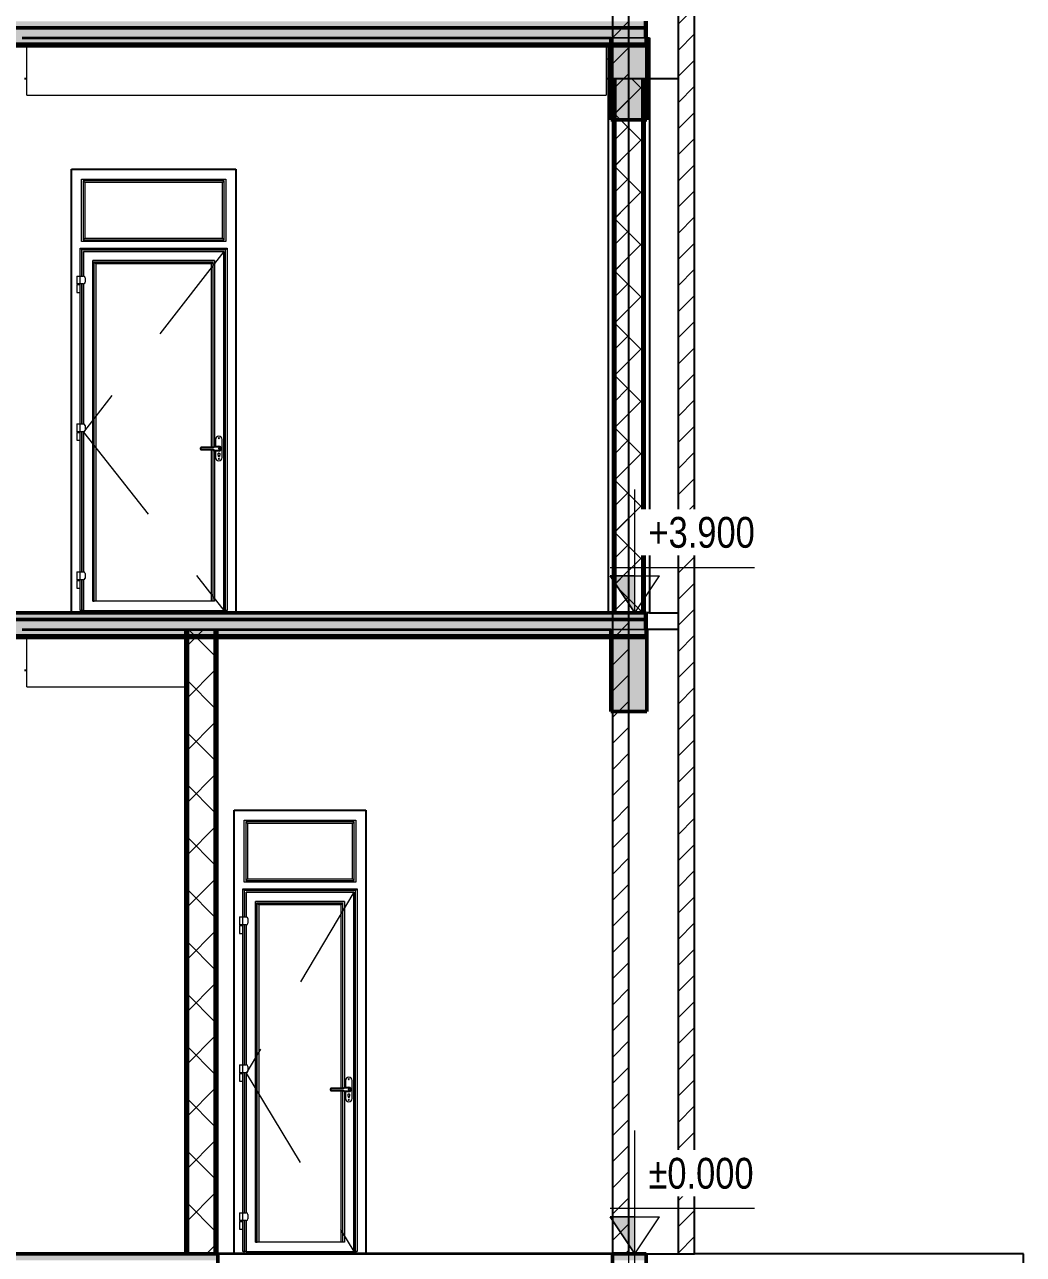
# Model space of a CAD drawing. Header units: millimetres. Extents: x -20510 to 108935, y -243239 to 20306.
# Drawn here: x 98475 to 104550, y -4 to 7480 of the extents above; entities that cross this region are included whole.
import ezdxf

# ---------------------------------------------------------------- set-up
doc = ezdxf.new("R2010")
doc.units = ezdxf.units.MM
doc.linetypes.add('Centre', pattern=[3175, 635, -476.25, 1587.5, -476.25])
doc.linetypes.add('Hidden', pattern=[714.375, 476.25, -238.125])
for name, color, linetype, lineweight in [('A-DOOR', 2, 'Continuous', 18), ('A-FLOR', 7, 'Continuous', 9), ('A-FLOR-LEVL', 8, 'Continuous', 9), ('A-FLOR-MCUT', 7, 'Continuous', 50), ('A-FLOR-PATT', 8, 'Continuous', 9), ('A-WALL', 7, 'Continuous', 25), ('A-WALL-PATT', 8, 'Continuous', 18), ('S-BEAM', 7, 'Continuous', 9), ('S-COLS', 7, 'Continuous', 25), ('S-FNDN', 7, 'Continuous', 9), ('S-GRID', 1, 'Continuous', 9)]:
    doc.layers.add(name, color=color, linetype=linetype, lineweight=lineweight)
doc.styles.add('Arial', font='arial.ttf', dxfattribs={"width": 0.8, "height": 250})
pattern_1 = [(45, (68970.77, 5345.39), (-79.5495, 79.5495), [])]
pattern_2 = [(0, (68970.77, 5345.385), (304.8, 76.2), [25.146, -203.454, 25.146, -203.454, -1219.2]), (0, (68970.77, 5345.385), (304.8, 76.2), [-457.2, 25.146, -432.054, 25.146, -203.454, -533.4]), (0, (68970.77, 5345.385), (304.8, 76.2), [-1143, 25.146, -127.254, 25.146, -355.854]), (120, (69085.07, 5383.485), (-218.39114, 225.86454), [25.146, -203.454, 25.146, -203.454, -1219.2]), (120, (69085.07, 5383.485), (-218.39114, 225.86454), [-457.2, 25.146, -432.054, 25.146, -203.454, -533.4]), (120, (69085.07, 5383.485), (-218.39114, 225.86454), [-1143, 25.146, -127.254, 25.146, -355.854]), (240, (69123.17, 5535.885), (-86.40886, -302.06454), [25.146, -203.454, 25.146, -203.454, -1219.2]), (240, (69123.17, 5535.885), (-86.40886, -302.06454), [-457.2, 25.146, -432.054, 25.146, -203.454, -533.4]), (240, (69123.17, 5535.885), (-86.40886, -302.06454), [-1143, 25.146, -127.254, 25.146, -355.854])]
pattern_3 = [(45, (68970.77, 5345.39), (-159.099, 159.099), []), (135, (68970.77, 5345.39), (-159.099, -159.099), [])]

# ---------------------------------------------------------------- blocks, each defined once
blk = doc.blocks.new('CỬA 1 CÁNH EROWINDOW_có ô chết_ - D5_800x2200-2361511-MẶT CẮT 1-1')
at = {"layer": 'A-DOOR'}
for p, q in [((34811, 2639), (35489, 2639)), ((34811, 2261), (34811, 2639)), ((34811, 2261), (34811, 2639)), ((34811, 2639), (35489, 2639)), ((34821, 2629), (34831, 2619)), ((35479, 2629), (34821, 2629)), ((34821, 2629), (34821, 2271)), ((35469, 2619), (35479, 2629)), ((35479, 2271), (35479, 2629)), ((35489, 2639), (35489, 2261)), ((35489, 2639), (35489, 2261)), ((35469, 2619), (34831, 2619)), ((34831, 2619), (34831, 2281)), ((35469, 2281), (35469, 2619)), ((35489, 2261), (34811, 2261)), ((35489, 2261), (34811, 2261)), ((34821, 2271), (34831, 2281)), ((34821, 2271), (35479, 2271)), ((34831, 2281), (35469, 2281)), ((35479, 2271), (35469, 2281)), ((34813, 2210), (34803, 2220)), ((34803, 2050), (34803, 2220)), ((34803, 2220), (35497, 2220)), ((35487, 2210), (34813, 2210)), ((34813, 2050), (34813, 2210)), ((34823, 2050), (34823, 2200)), ((34823, 2200), (35477, 2200)), ((34823, 2200), (34823, 2050)), ((35477, 2200), (34823, 2200)), ((35477, 2200), (35477, 15)), ((35477, 15), (35477, 2200)), ((35487, 2210), (35497, 2220)), ((35487, 15), (35487, 2210)), ((35497, 2220), (35497, 15)), ((35421, 2144), (34879, 2144)), ((34879, 2144), (34879, 71)), ((34879, 2144), (35421, 2144)), ((34879, 71), (34879, 2144)), ((34889, 71), (34889, 2134)), ((34889, 2134), (35411, 2134)), ((34889, 2134), (34899, 2124)), ((35401, 2124), (34899, 2124)), ((34899, 2124), (34899, 71)), ((35411, 2134), (35401, 2124)), ((35401, 1007.8), (35401, 2124)), ((35411, 1007.9), (35411, 2134)), ((35421, 2144), (35421, 1012.7)), ((35421, 2144), (35421, 1012.7)), ((34783, 2050), (34823, 2050)), ((34783, 2050), (34783, 2001.9)), ((34803, 2001.9), (34803, 2050)), ((34833, 2040), (34833, 2011.9)), ((34823, 2001.9), (34783, 2001.9)), ((34783, 1997.6), (34783, 1950.2)), ((34783, 1997.6), (34803, 1997.6)), ((34783, 1950.2), (34803, 1950.2)), ((34785.5, 2001.9), (34785.5, 1997.6)), ((34800.5, 1997.6), (34800.5, 2001.9)), ((34803, 1150), (34803, 2001.9)), ((34803, 1950.2), (34803, 1997.6)), ((34813, 1150), (34813, 2001.9)), ((34823, 1150), (34823, 2001.9)), ((34823, 2001.9), (34823, 1150)), ((34783, 1150), (34823, 1150)), ((34783, 1150), (34783, 1101.9)), ((34803, 1101.9), (34803, 1150)), ((34833, 1140), (34833, 1111.9)), ((34823, 1101.9), (34783, 1101.9)), ((34783, 1097.6), (34783, 1050.2)), ((34783, 1097.6), (34803, 1097.6)), ((34783, 1050.2), (34803, 1050.2)), ((34785.5, 1101.9), (34785.5, 1097.6)), ((34800.5, 1097.6), (34800.5, 1101.9)), ((34803, 250), (34803, 1101.9)), ((34803, 1050.2), (34803, 1097.6)), ((34813, 250), (34813, 1101.9)), ((34823, 250), (34823, 1101.9)), ((34823, 1101.9), (34823, 250)), ((35427, 1055), (35427, 1012.9)), ((35467, 945), (35467, 1055)), ((35411.3, 1008), (35341, 1008)), ((35412.3, 1003.7), (35341, 1003.7)), ((35341, 996.3), (35412.3, 996.3)), ((35341, 992), (35411.3, 992)), ((35401, 71), (35401, 992.2)), ((35411, 71), (35411, 992.1)), ((35421.3, 1013), (35411.3, 1008)), ((35411.3, 992), (35421.3, 987)), ((35422.3, 1008.7), (35412.3, 1003.7)), ((35412.3, 996.3), (35422.3, 991.3)), ((35421, 987.3), (35421, 71)), ((35421, 987.3), (35421, 71)), ((35447, 1013), (35421.3, 1013)), ((35421.3, 987), (35447, 987)), ((35447, 1008.7), (35422.3, 1008.7)), ((35422.3, 991.3), (35447, 991.3)), ((35427, 987.1), (35427, 945)), ((35442.5, 959.7), (35442.5, 970.7)), ((35444.5, 972.7), (35449.5, 972.7)), ((35444.5, 952.7), (35444.5, 957.7)), ((35444.5, 957.7), (35444.5, 952.7)), ((35449.5, 957.7), (35449.5, 952.7)), ((35449.5, 953), (35449.5, 957.7)), ((35451.5, 970.7), (35451.5, 959.7)), ((34783, 250), (34823, 250)), ((34783, 250), (34783, 201.9)), ((34803, 201.9), (34803, 250)), ((34833, 240), (34833, 211.9)), ((34823, 201.9), (34783, 201.9)), ((34783, 197.6), (34783, 150.2)), ((34783, 197.6), (34803, 197.6)), ((34783, 150.2), (34803, 150.2)), ((34785.5, 201.9), (34785.5, 197.6)), ((34800.5, 197.6), (34800.5, 201.9)), ((34803, 15), (34803, 201.9)), ((34803, 150.2), (34803, 197.6)), ((34813, 15), (34813, 201.9)), ((34823, 15), (34823, 201.9)), ((34823, 201.9), (34823, 15)), ((34813, 15), (34803, 15)), ((34811, 0), (34811, 15)), ((34823, 15), (34813, 15)), ((34823, 15), (35477, 15)), ((34831, 0), (34831, 15)), ((34879, 71), (34889, 71)), ((35421, 71), (34879, 71)), ((35421, 71), (35411, 71)), ((35469, 0), (35469, 15)), ((35477, 15), (35487, 15)), ((35497, 15), (35487, 15)), ((35489, 15), (35489, 0))]:
    blk.add_line(p, q, dxfattribs=at)
at = {"layer": 'A-DOOR', "linetype": 'Centre', "lineweight": 18}
for p, q in [((35477, 2200), (34823, 1100)), ((34823, 1100), (35477, 15))]:
    blk.add_line(p, q, dxfattribs=at)
at = {"layer": 'A-DOOR', "flags": 128}
for points in [[(35341, 1008), (35340.7, 1008), (35340.4, 1008), (35340, 1007.9), (35339.7, 1007.9), (35339.4, 1007.8), (35339.1, 1007.8), (35338.8, 1007.7), (35338.5, 1007.6), (35338.2, 1007.5), (35337.9, 1007.4), (35337.6, 1007.2), (35337.3, 1007.1), (35337, 1006.9), (35336.8, 1006.8), (35336.5, 1006.6), (35336.2, 1006.4), (35336, 1006.2), (35335.7, 1006), (35335.5, 1005.8), (35335.3, 1005.6), (35335, 1005.3), (35334.8, 1005.1), (35334.6, 1004.8), (35334.4, 1004.6), (35334.3, 1004.3), (35334.1, 1004), (35333.9, 1003.8), (35333.8, 1003.5), (35333.7, 1003.2), (35333.5, 1002.9), (35333.4, 1002.6), (35333.3, 1002.3), (35333.3, 1002), (35333.2, 1001.7), (35333.1, 1001.4), (35333.1, 1001), (35333, 1000.7), (35333, 1000.4), (35333, 1000.1), (35333, 999.8), (35333, 999.4), (35333, 999.1), (35333.1, 998.8), (35333.1, 998.5), (35333.2, 998.2), (35333.3, 997.9), (35333.4, 997.6), (35333.5, 997.3), (35333.6, 997), (35333.7, 996.7), (35333.9, 996.4), (35334, 996.1), (35334.2, 995.8), (35334.3, 995.6), (35334.5, 995.3), (35334.7, 995), (35334.9, 994.8), (35335.1, 994.6), (35335.4, 994.3), (35335.6, 994.1), (35335.8, 993.9), (35336.1, 993.7), (35336.3, 993.5), (35336.6, 993.3), (35336.9, 993.1), (35337.2, 993), (35337.4, 992.8), (35337.7, 992.7), (35338, 992.6), (35338.3, 992.5), (35338.6, 992.4), (35338.9, 992.3), (35339.2, 992.2), (35339.6, 992.1), (35339.9, 992.1), (35340.2, 992), (35340.5, 992), (35340.8, 992), (35341, 992)], [(35447, 987), (35447.5, 987), (35448, 987), (35448.6, 987.1), (35449.1, 987.2), (35449.6, 987.3), (35450.1, 987.4), (35450.6, 987.5), (35451.1, 987.7), (35451.6, 987.8), (35452.1, 988), (35452.5, 988.2), (35453, 988.5), (35453.5, 988.7), (35453.9, 989), (35454.3, 989.3), (35454.8, 989.6), (35455.2, 989.9), (35455.6, 990.2), (35456, 990.6), (35456.3, 990.9), (35456.7, 991.3), (35457, 991.7), (35457.3, 992.1), (35457.6, 992.5), (35457.9, 993), (35458.2, 993.4), (35458.5, 993.9), (35458.7, 994.3), (35458.9, 994.8), (35459.1, 995.3), (35459.3, 995.8), (35459.5, 996.3), (35459.6, 996.8), (35459.7, 997.3), (35459.8, 997.8), (35459.9, 998.3), (35459.9, 998.8), (35460, 999.3), (35460, 999.9), (35460, 1000.4), (35460, 1000.9), (35459.9, 1001.4), (35459.9, 1001.9), (35459.8, 1002.4), (35459.7, 1003), (35459.5, 1003.5), (35459.4, 1004), (35459.2, 1004.4), (35459, 1004.9), (35458.8, 1005.4), (35458.6, 1005.9), (35458.4, 1006.3), (35458.1, 1006.8), (35457.8, 1007.2), (35457.5, 1007.7), (35457.2, 1008.1), (35456.9, 1008.5), (35456.5, 1008.9), (35456.2, 1009.2), (35455.8, 1009.6), (35455.4, 1009.9), (35455, 1010.3), (35454.6, 1010.6), (35454.1, 1010.9), (35453.7, 1011.1), (35453.3, 1011.4), (35452.8, 1011.6), (35452.3, 1011.9), (35451.8, 1012.1), (35451.4, 1012.2), (35450.9, 1012.4), (35450.4, 1012.6), (35449.9, 1012.7), (35449.3, 1012.8), (35448.8, 1012.9), (35448.3, 1012.9), (35447.8, 1013), (35447.3, 1013), (35447, 1013)]]:
    blk.add_lwpolyline(points, dxfattribs=at)
at = {"layer": 'A-DOOR'}
for centre, radius, start, end in [((34823, 2040), 10, 360, 90), ((34823, 2011.9), 10, 270, 0), ((34823, 1140), 10, 0, 90), ((34823, 1111.9), 10, 270, 0), ((35447, 1055), 20, 0, 180), ((35447, 1063.2), 3, 360, 180), ((35447, 1063.2), 3, 180, 0), ((35341, 1000), 3.66, 90, 270), ((35447, 1000), 15, 0, 120.32162), ((35447, 1000), 15, 239.67837, 0), ((35447, 1000), 3.02, 0, 180), ((35447, 1000), 3.02, 180, 0), ((35447, 1000), 8.66, 270, 90), ((35447, 945), 20, 180, 360), ((35444.5, 970.7), 2.04, 90, 180), ((35444.5, 959.7), 1.99, 180, 268.95965), ((35444.5, 959.7), 1.99, 224.47982, 268.95965), ((35447, 937.9), 3, 0, 180), ((35447, 937.9), 3, 180, 0), ((35447, 952.7), 2.5, 180, 0), ((35449.5, 970.7), 2.04, 0, 90), ((35449.5, 959.7), 1.99, 271.04035, 0), ((35449.5, 959.7), 1.99, 271.04035, 315.52018), ((34823, 240), 10, 0, 90), ((34823, 211.9), 10, 270, 0)]:
    blk.add_arc(centre, radius, start, end, dxfattribs=at)
for points in [[(35412.3, 1003.7), (35412.2, 1004.1), (35412, 1004.9), (35411.7, 1006.3), (35411.4, 1007.6), (35411.3, 1008), (35411.3, 1008)], [(35412.3, 996.3), (35412.2, 995.9), (35412, 995.1), (35411.7, 993.7), (35411.4, 992.4), (35411.3, 992), (35411.3, 992)], [(35422.3, 1008.7), (35422.2, 1009.1), (35422, 1009.9), (35421.7, 1011.3), (35421.4, 1012.6), (35421.3, 1013), (35421.3, 1013)], [(35422.3, 991.3), (35422.2, 990.9), (35422, 990.1), (35421.7, 988.7), (35421.4, 987.4), (35421.3, 987), (35421.3, 987)]]:
    blk.add_open_spline(points, degree=3, knots=[0, 0, 0, 0, 0.166667, 0.333333, 0.666667, 1, 1, 1, 1], dxfattribs=at)
blk = doc.blocks.new('CỬA 1 CÁNH EROWINDOW_có ô chết_ - D4_1000x2200-V10-MẶT CẮT 1-1')
at = {"layer": 'A-DOOR'}
for p, q in [((33821, 6539), (34699, 6539)), ((33821, 6161), (33821, 6539)), ((33821, 6161), (33821, 6539)), ((33821, 6539), (34699, 6539)), ((33831, 6529), (33841, 6519)), ((34689, 6529), (33831, 6529)), ((33831, 6529), (33831, 6171)), ((34679, 6519), (33841, 6519)), ((33841, 6519), (33841, 6181)), ((34679, 6519), (34689, 6529)), ((34679, 6181), (34679, 6519)), ((34689, 6171), (34689, 6529)), ((34699, 6539), (34699, 6161)), ((34699, 6539), (34699, 6161)), ((34699, 6161), (33821, 6161)), ((34699, 6161), (33821, 6161)), ((33831, 6171), (33841, 6181)), ((33831, 6171), (34689, 6171)), ((33841, 6181), (34679, 6181)), ((34689, 6171), (34679, 6181)), ((33823, 6110), (33813, 6120)), ((33813, 5950), (33813, 6120)), ((33813, 6120), (34707, 6120)), ((34697, 6110), (33823, 6110)), ((33823, 5950), (33823, 6110)), ((33833, 5950), (33833, 6100)), ((33833, 6100), (34687, 6100)), ((33833, 6100), (33833, 5950)), ((34687, 6100), (33833, 6100)), ((34687, 6100), (34687, 3915)), ((34687, 3915), (34687, 6100)), ((34697, 6110), (34707, 6120)), ((34697, 3915), (34697, 6110)), ((34707, 6120), (34707, 3915)), ((34631, 6044), (33889, 6044)), ((33889, 6044), (33889, 3971)), ((33889, 6044), (34631, 6044)), ((33889, 3971), (33889, 6044)), ((33899, 3971), (33899, 6034)), ((33899, 6034), (34621, 6034)), ((33899, 6034), (33909, 6024)), ((34611, 6024), (33909, 6024)), ((33909, 6024), (33909, 3971)), ((34621, 6034), (34611, 6024)), ((34611, 4907.8), (34611, 6024)), ((34621, 4907.9), (34621, 6034)), ((34631, 6044), (34631, 4912.7)), ((34631, 6044), (34631, 4912.7)), ((33793, 5950), (33833, 5950)), ((33793, 5950), (33793, 5901.9)), ((33813, 5901.9), (33813, 5950)), ((33843, 5940), (33843, 5911.9)), ((33833, 5901.9), (33793, 5901.9)), ((33793, 5897.6), (33793, 5850.2)), ((33793, 5897.6), (33813, 5897.6)), ((33793, 5850.2), (33813, 5850.2)), ((33795.5, 5901.9), (33795.5, 5897.6)), ((33810.5, 5897.6), (33810.5, 5901.9)), ((33813, 5050), (33813, 5901.9)), ((33813, 5850.2), (33813, 5897.6)), ((33823, 5050), (33823, 5901.9)), ((33833, 5050), (33833, 5901.9)), ((33833, 5901.9), (33833, 5050)), ((33793, 5050), (33833, 5050)), ((33793, 5050), (33793, 5001.9)), ((33813, 5001.9), (33813, 5050)), ((33843, 5040), (33843, 5011.9)), ((33833, 5001.9), (33793, 5001.9)), ((33793, 4997.6), (33793, 4950.2)), ((33793, 4997.6), (33813, 4997.6)), ((33793, 4950.2), (33813, 4950.2)), ((33795.5, 5001.9), (33795.5, 4997.6)), ((33810.5, 4997.6), (33810.5, 5001.9)), ((33813, 4150), (33813, 5001.9)), ((33813, 4950.2), (33813, 4997.6)), ((33823, 4150), (33823, 5001.9)), ((33833, 4150), (33833, 5001.9)), ((33833, 5001.9), (33833, 4150)), ((34637, 4955), (34637, 4912.9)), ((34677, 4845), (34677, 4955)), ((34621.3, 4908), (34551, 4908)), ((34622.3, 4903.7), (34551, 4903.7)), ((34551, 4896.3), (34622.3, 4896.3)), ((34551, 4892), (34621.3, 4892)), ((34611, 3971), (34611, 4892.2)), ((34621, 3971), (34621, 4892.1)), ((34631.3, 4913), (34621.3, 4908)), ((34621.3, 4892), (34631.3, 4887)), ((34632.3, 4908.7), (34622.3, 4903.7)), ((34622.3, 4896.3), (34632.3, 4891.3)), ((34631, 4886.7), (34631, 3971)), ((34631, 4886.7), (34631, 3971)), ((34657, 4913), (34631.3, 4913)), ((34631.3, 4887), (34657, 4887)), ((34657, 4908.7), (34632.3, 4908.7)), ((34632.3, 4891.3), (34657, 4891.3)), ((34637, 4886.7), (34637, 4845)), ((34652.5, 4859.7), (34652.5, 4870.7)), ((34654.5, 4872.7), (34659.5, 4872.7)), ((34661.5, 4870.7), (34661.5, 4859.7)), ((34654.5, 4852.7), (34654.5, 4857.7)), ((34654.5, 4857.7), (34654.5, 4852.7)), ((34659.5, 4857.7), (34659.5, 4852.7)), ((34659.5, 4853), (34659.5, 4857.7)), ((33793, 4150), (33833, 4150)), ((33793, 4150), (33793, 4101.9)), ((33813, 4101.9), (33813, 4150)), ((33843, 4140), (33843, 4111.9)), ((33833, 4101.9), (33793, 4101.9)), ((33793, 4097.6), (33793, 4050.2)), ((33793, 4097.6), (33813, 4097.6)), ((33793, 4050.2), (33813, 4050.2)), ((33795.5, 4101.9), (33795.5, 4097.6)), ((33810.5, 4097.6), (33810.5, 4101.9)), ((33813, 3915), (33813, 4101.9)), ((33813, 4050.2), (33813, 4097.6)), ((33823, 3915), (33823, 4101.9)), ((33833, 3915), (33833, 4101.9)), ((33833, 4101.9), (33833, 3915)), ((33889, 3971), (33899, 3971)), ((34631, 3971), (33889, 3971)), ((34631, 3971), (34621, 3971)), ((33823, 3915), (33813, 3915)), ((33821, 3900), (33821, 3915)), ((33833, 3915), (33823, 3915)), ((33833, 3915), (34687, 3915)), ((33841, 3900), (33841, 3915)), ((34679, 3900), (34679, 3915)), ((34687, 3915), (34697, 3915)), ((34707, 3915), (34697, 3915)), ((34699, 3915), (34699, 3900))]:
    blk.add_line(p, q, dxfattribs=at)
at = {"layer": 'A-DOOR', "linetype": 'Centre', "lineweight": 18}
for p, q in [((34687, 6100), (33833, 5000)), ((33833, 5000), (34687, 3915))]:
    blk.add_line(p, q, dxfattribs=at)
at = {"layer": 'A-DOOR', "flags": 128}
for points in [[(34551, 4908), (34550.7, 4908), (34550.4, 4908), (34550, 4907.9), (34549.7, 4907.9), (34549.4, 4907.8), (34549.1, 4907.8), (34548.8, 4907.7), (34548.5, 4907.6), (34548.2, 4907.5), (34547.9, 4907.4), (34547.6, 4907.2), (34547.3, 4907.1), (34547, 4906.9), (34546.8, 4906.8), (34546.5, 4906.6), (34546.2, 4906.4), (34546, 4906.2), (34545.7, 4906), (34545.5, 4905.8), (34545.3, 4905.6), (34545, 4905.3), (34544.8, 4905.1), (34544.6, 4904.8), (34544.4, 4904.6), (34544.3, 4904.3), (34544.1, 4904), (34543.9, 4903.8), (34543.8, 4903.5), (34543.7, 4903.2), (34543.5, 4902.9), (34543.4, 4902.6), (34543.3, 4902.3), (34543.3, 4902), (34543.2, 4901.7), (34543.1, 4901.4), (34543.1, 4901), (34543, 4900.7), (34543, 4900.4), (34543, 4900.1), (34543, 4899.8), (34543, 4899.4), (34543, 4899.1), (34543.1, 4898.8), (34543.1, 4898.5), (34543.2, 4898.2), (34543.3, 4897.9), (34543.4, 4897.6), (34543.5, 4897.3), (34543.6, 4897), (34543.7, 4896.7), (34543.9, 4896.4), (34544, 4896.1), (34544.2, 4895.8), (34544.3, 4895.6), (34544.5, 4895.3), (34544.7, 4895), (34544.9, 4894.8), (34545.1, 4894.6), (34545.4, 4894.3), (34545.6, 4894.1), (34545.8, 4893.9), (34546.1, 4893.7), (34546.3, 4893.5), (34546.6, 4893.3), (34546.9, 4893.1), (34547.2, 4893), (34547.4, 4892.8), (34547.7, 4892.7), (34548, 4892.6), (34548.3, 4892.5), (34548.6, 4892.4), (34548.9, 4892.3), (34549.2, 4892.2), (34549.6, 4892.1), (34549.9, 4892.1), (34550.2, 4892), (34550.5, 4892), (34550.8, 4892), (34551, 4892)], [(34657, 4887), (34657.5, 4887), (34658, 4887), (34658.6, 4887.1), (34659.1, 4887.2), (34659.6, 4887.3), (34660.1, 4887.4), (34660.6, 4887.5), (34661.1, 4887.7), (34661.6, 4887.8), (34662.1, 4888), (34662.5, 4888.2), (34663, 4888.5), (34663.5, 4888.7), (34663.9, 4889), (34664.3, 4889.3), (34664.8, 4889.6), (34665.2, 4889.9), (34665.6, 4890.2), (34666, 4890.6), (34666.3, 4890.9), (34666.7, 4891.3), (34667, 4891.7), (34667.3, 4892.1), (34667.6, 4892.5), (34667.9, 4893), (34668.2, 4893.4), (34668.5, 4893.9), (34668.7, 4894.3), (34668.9, 4894.8), (34669.1, 4895.3), (34669.3, 4895.8), (34669.5, 4896.3), (34669.6, 4896.8), (34669.7, 4897.3), (34669.8, 4897.8), (34669.9, 4898.3), (34669.9, 4898.8), (34670, 4899.3), (34670, 4899.9), (34670, 4900.4), (34670, 4900.9), (34669.9, 4901.4), (34669.9, 4901.9), (34669.8, 4902.4), (34669.7, 4903), (34669.5, 4903.5), (34669.4, 4904), (34669.2, 4904.4), (34669, 4904.9), (34668.8, 4905.4), (34668.6, 4905.9), (34668.4, 4906.3), (34668.1, 4906.8), (34667.8, 4907.2), (34667.5, 4907.7), (34667.2, 4908.1), (34666.9, 4908.5), (34666.5, 4908.9), (34666.2, 4909.2), (34665.8, 4909.6), (34665.4, 4909.9), (34665, 4910.3), (34664.6, 4910.6), (34664.1, 4910.9), (34663.7, 4911.1), (34663.3, 4911.4), (34662.8, 4911.6), (34662.3, 4911.9), (34661.8, 4912.1), (34661.4, 4912.2), (34660.9, 4912.4), (34660.4, 4912.6), (34659.9, 4912.7), (34659.3, 4912.8), (34658.8, 4912.9), (34658.3, 4912.9), (34657.8, 4913), (34657.3, 4913), (34657, 4913)]]:
    blk.add_lwpolyline(points, dxfattribs=at)
at = {"layer": 'A-DOOR'}
for centre, radius, start, end in [((33833, 5940), 10, 0, 90), ((33833, 5940), 10, 30, 90), ((33833, 5911.9), 10, 270, 0), ((33833, 5911.9), 10, 270, 300), ((33833, 5911.9), 10, 315, 345), ((33833, 5040), 10, 0, 90), ((33833, 5040), 10, 30, 90), ((33833, 5011.9), 10, 270, 0), ((33833, 5011.9), 10, 270, 300), ((33833, 5011.9), 10, 315, 345), ((34657, 4955), 20, 360, 180), ((34657, 4963.2), 3, 0, 180), ((34657, 4963.2), 3, 180, 0), ((34551, 4900), 3.66, 90, 270), ((34657, 4900), 15, 0, 120.32162), ((34657, 4900), 15, 242.78704, 0), ((34657, 4900), 15, 106.07805, 110.04312), ((34657, 4900), 15, 249.95688, 253.92195), ((34654.5, 4870.7), 2.04, 90, 180), ((34657, 4900), 3.02, 0, 180), ((34657, 4900), 3.02, 180, 0), ((34657, 4900), 3.02, 135, 150), ((34657, 4900), 3.02, 210, 225), ((34657, 4900), 15, 90, 95.23019), ((34657, 4900), 15, 264.76981, 270), ((34657, 4900), 8.66, 270, 90), ((34657, 4900), 15, 75, 80.38952), ((34657, 4900), 15, 279.61048, 285), ((34659.5, 4870.7), 2.04, 0, 90), ((34657, 4900), 15, 60, 65.50279), ((34657, 4900), 15, 45, 50.53074), ((34657, 4900), 15, 309.46926, 315), ((34657, 4845), 20, 180, 0), ((34654.5, 4859.7), 1.99, 180, 268.95965), ((34654.5, 4859.7), 1.99, 224.47982, 268.95965), ((34657, 4837.9), 3, 0, 180), ((34657, 4837.9), 3, 180, 0), ((34657, 4852.7), 2.5, 180, 0), ((34659.5, 4859.7), 1.99, 271.04035, 0), ((34659.5, 4859.7), 1.99, 271.04035, 315.52018), ((33833, 4140), 10, 0, 90), ((33833, 4140), 10, 30, 90), ((33833, 4111.9), 10, 270, 0), ((33833, 4111.9), 10, 270, 300), ((33833, 4111.9), 10, 315, 345)]:
    blk.add_arc(centre, radius, start, end, dxfattribs=at)
for points in [[(34622.3, 4903.7), (34622.2, 4904.1), (34622, 4904.9), (34621.7, 4906.3), (34621.4, 4907.6), (34621.3, 4908), (34621.3, 4908)], [(34622.3, 4896.3), (34622.2, 4895.9), (34622, 4895.1), (34621.7, 4893.7), (34621.4, 4892.4), (34621.3, 4892), (34621.3, 4892)], [(34632.3, 4908.7), (34632.2, 4909.1), (34632, 4909.9), (34631.7, 4911.3), (34631.4, 4912.6), (34631.3, 4913), (34631.3, 4913)], [(34632.3, 4891.3), (34632.2, 4890.9), (34632, 4890.1), (34631.7, 4888.7), (34631.4, 4887.4), (34631.3, 4887), (34631.3, 4887)]]:
    blk.add_open_spline(points, degree=3, knots=[0, 0, 0, 0, 0.166667, 0.333333, 0.666667, 1, 1, 1, 1], dxfattribs=at)
blk = doc.blocks.new('M_Concrete-Rectangular-Column - COT250X350-V21-MẶT CẮT 1-1')
at = {"layer": 'S-COLS'}
for p, q in [((37025, 7350), (37025, 3900)), ((37260, 7400), (37275, 7400)), ((37275, 7400), (37275, 3900)), ((37275, 3900), (37259.8, 3900))]:
    blk.add_line(p, q, dxfattribs=at)
blk = doc.blocks.new('Level - _-000-1742762-MẶT CẮT 1-1')
at = {"layer": 'A-FLOR-LEVL'}
blk.add_hatch(color=256, dxfattribs=at).paths.add_polyline_path([(37186.2, 225), (37186.2, 0), (37036.2, 225)])
for p, q in [((37186.2, 0), (37186.2, 750)), ((37036.2, 277.2), (37915.1, 277.2)), ((37186.2, 0), (37036.2, 225)), ((37036.2, 225), (37336.2, 225)), ((37186.2, 225), (37036.2, 225)), ((37036.2, 225), (37186.2, 0)), ((37186.2, 0), (37336.2, 225)), ((37186.2, 0), (37186.2, 225)), ((37036.2, 0), (37336.2, 0))]:
    blk.add_line(p, q, dxfattribs=at)
blk = doc.blocks.new('Level - 000_-1742766-MẶT CẮT 1-1')
at = {"layer": 'A-FLOR-LEVL'}
blk.add_hatch(color=256, dxfattribs=at).paths.add_polyline_path([(37186.2, 4125), (37186.2, 3900), (37036.2, 4125)])
for p, q in [((37186.2, 3900), (37186.2, 4650)), ((37036.2, 4177.2), (37915.1, 4177.2)), ((37186.2, 3900), (37036.2, 4125)), ((37036.2, 4125), (37336.2, 4125)), ((37186.2, 4125), (37036.2, 4125)), ((37036.2, 4125), (37186.2, 3900)), ((37186.2, 3900), (37336.2, 4125)), ((37186.2, 3900), (37186.2, 4125)), ((37036.2, 3900), (37336.2, 3900))]:
    blk.add_line(p, q, dxfattribs=at)

msp = doc.modelspace()

# ---------------------------------------------------------------- hatches: boundary and pattern name
at = {"layer": 'A-FLOR-PATT'}
for points in [[(102169.1, 7460), (102255.7, 7460), (102255.7, 7500), (65450, 7500), (65450, 7460), (101979.2, 7460)], [(102169.1, 7360), (102255.7, 7360), (102255.7, 7460), (65450, 7460), (65450, 7360), (101979.2, 7360)], [(102169.1, 3860), (102255.7, 3860), (102255.7, 3900), (65450, 3900), (65450, 3860), (102074.1, 3860)], [(102169.1, 3760), (102255.7, 3760), (102255.7, 3860), (65450, 3860), (65450, 3760), (101979.2, 3760)]]:
    msp.add_hatch(color=256, dxfattribs=at).paths.add_polyline_path(points)
at = {"layer": 'A-FLOR-PATT', "lineweight": 18}
for points in [[(102169.1, 7350), (102255.7, 7350), (102255.7, 7360), (65450, 7360), (65450, 7350), (101979.2, 7350)], [(102169.1, 3750), (102255.7, 3750), (102255.7, 3760), (65450, 3760), (65450, 3750), (101979.2, 3750)]]:
    msp.add_hatch(color=256, dxfattribs=at).paths.add_polyline_path(points)
at = {"layer": 'A-FLOR-PATT'}
h = msp.add_hatch(color=256, dxfattribs=at)
h.paths.add_polyline_path([(80520.2, -40), (99650, -40), (99650, 0), (65450, 0), (65450, -40), (80140.4, -40)])
h.paths.add_polyline_path([(102255.7, -40), (102255.7, 0), (102050, 0), (102050, -40), (102169.1, -40)])
at = {"layer": 'A-WALL-PATT', "lineweight": 18}
h = msp.add_hatch(dxfattribs=at)
h.set_pattern_fill('FP_3', color=256, style=0, pattern_type=2)
h.set_pattern_definition(pattern_1)
h.paths.add_polyline_path([(102150, 0), (102150, 12600), (102050, 12600), (102050, 0), (102074.1, 0)])
h = msp.add_hatch(dxfattribs=at)
h.set_pattern_fill('FP_3', color=256, style=0, pattern_type=2)
h.set_pattern_definition(pattern_1)
h.paths.add_polyline_path([(102548.9, 0), (102550, 0), (102550, 12600), (102450, 12600), (102450, 0)])
h = msp.add_hatch(dxfattribs=at)
h.set_pattern_fill('FP_1', color=256, style=0, pattern_type=2)
h.set_pattern_definition(pattern_2)
h.paths.add_polyline_path([(102050, 3900), (102065, 3900), (102065, 7150), (102050, 7150), (102050, 3925.1)])
h = msp.add_hatch(dxfattribs=at)
h.set_pattern_fill('FP_2', color=256, style=0, pattern_type=2)
h.set_pattern_definition(pattern_3)
h.paths.add_polyline_path([(102074.1, 3900), (102235, 3900), (102235, 7150), (102065, 7150), (102065, 3900)])
h = msp.add_hatch(dxfattribs=at)
h.set_pattern_fill('FP_1', color=256, style=0, pattern_type=2)
h.set_pattern_definition(pattern_2)
h.paths.add_polyline_path([(102235, 3900), (102250, 3900), (102250, 7150), (102235, 7150), (102235, 3925.1)])
h = msp.add_hatch(dxfattribs=at)
h.set_pattern_fill('FP_1', color=256, style=0, pattern_type=2)
h.set_pattern_definition(pattern_2)
h.paths.add_polyline_path([(99450, 0), (99465, 0), (99465, 3800), (99450, 3800), (99450, 540.4)])
h = msp.add_hatch(dxfattribs=at)
h.set_pattern_fill('FP_2', color=256, style=0, pattern_type=2)
h.set_pattern_definition(pattern_3)
h.paths.add_polyline_path([(99635, 0), (99635, 3800), (99465, 3800), (99465, 0), (99510.4, 0)])
h = msp.add_hatch(dxfattribs=at)
h.set_pattern_fill('FP_1', color=256, style=0, pattern_type=2)
h.set_pattern_definition(pattern_2)
h.paths.add_polyline_path([(99635, 0), (99650, 0), (99650, 3800), (99635, 3800), (99635, 78.9)])
at = {"layer": 'S-BEAM'}
for points in [[(102169.1, 6900), (102260, 6900), (102260, 7400), (102040, 7400), (102040, 6900)], [(102040, 3300), (102260, 3300), (102260, 3800), (102040, 3800), (102040, 3617.4)]]:
    msp.add_hatch(color=8, dxfattribs=at).paths.add_polyline_path(points)

# ---------------------------------------------------------------- linework, layer by layer
at = {"layer": 'A-FLOR', "color": 7, "lineweight": 50}
for p, q in [((102255.7, 7350), (102255.7, 7500)), ((65450, 7350), (102255.7, 7350)), ((102255.7, 3900), (65450, 3900)), ((102255.7, 3750), (102255.7, 3900)), ((65450, 3750), (102255.7, 3750)), ((99650, 0), (65450, 0)), ((99650, -230), (99650, 0)), ((102255.7, 0), (102050, 0)), ((102050, 0), (102050, -230)), ((102255.7, -150), (102255.7, 0))]:
    msp.add_line(p, q, dxfattribs=at)
at = {"layer": 'A-FLOR'}
for p, q in [((102025, 7270), (102012.3, 7270)), ((102255.7, 3900), (102260.1, 3900))]:
    msp.add_line(p, q, dxfattribs=at)
at = {"layer": 'A-FLOR-LEVL', "linetype": 'Hidden'}
for p, q in [((102186.2, 3900), (55433.5, 3900)), ((102186.2, 0), (55433.5, 0))]:
    msp.add_line(p, q, dxfattribs=at)
at = {"layer": 'A-FLOR-MCUT'}
for p, q in [((102255.7, 7460), (65450, 7460)), ((102255.7, 7360), (65450, 7360)), ((102255.7, 3860), (65450, 3860)), ((102255.7, 3760), (65450, 3760))]:
    msp.add_line(p, q, dxfattribs=at)
at = {"layer": 'A-WALL', "lineweight": 25}
for p, q in [((102050, 12600), (102050, 0)), ((102150, 0), (102150, 12600)), ((102450, 12600), (102450, 0)), ((102550, 0), (102550, 12600)), ((102250, 7150), (102050, 7150)), ((102250, 3900), (102250, 7150)), ((99450, 3800), (99450, 0)), ((99650, 0), (99650, 3800)), ((102450, 0), (102550, 0))]:
    msp.add_line(p, q, dxfattribs=at)
at = {"layer": 'A-WALL'}
for p, q in [((98487.7, 7150), (98475, 7150)), ((102025, 7150), (102012.3, 7150)), ((102450, 7150), (102275, 7150)), ((98760, 3900), (98760, 6600)), ((98760, 6600), (99760, 6600)), ((99760, 6600), (99760, 3900)), ((102275, 3900), (102450, 3900)), ((102450, 3800), (102260, 3800)), ((98487.7, 3550), (98475, 3550)), ((99750, 0), (99750, 2700)), ((99750, 2700), (100550, 2700)), ((100550, 2700), (100550, 0)), ((102255.7, 0), (102450, 0)), ((104550, 0), (102550, 0)), ((104550, -750), (104550, 0))]:
    msp.add_line(p, q, dxfattribs=at)
at = {"layer": 'A-WALL', "lineweight": 50}
for p, q in [((102065, 7150), (102065, 3900)), ((102235, 7150), (102235, 3900)), ((99465, 3800), (99465, 0)), ((99635, 3800), (99635, 0))]:
    msp.add_line(p, q, dxfattribs=at)
at = {"layer": 'S-BEAM'}
for p, q in [((98487.7, 7050), (98487.7, 7350)), ((102012.3, 7350), (102012.3, 7050)), ((102250, 7400), (102040, 7400)), ((98487.7, 7050), (102012.3, 7050)), ((98487.7, 3450), (98487.7, 3750)), ((102250, 3800), (102040, 3800)), ((98487.7, 3450), (99450, 3450))]:
    msp.add_line(p, q, dxfattribs=at)
at = {"layer": 'S-BEAM', "lineweight": 50}
for p, q in [((102040, 7400), (102040, 6900)), ((102260, 7400), (102250, 7400)), ((102260, 6900), (102260, 7400)), ((102040, 6900), (102260, 6900)), ((102040, 3800), (102040, 3300)), ((102260, 3800), (102250, 3800)), ((102260, 3300), (102260, 3800)), ((102040, 3300), (102260, 3300))]:
    msp.add_line(p, q, dxfattribs=at)
at = {"layer": 'S-FNDN', "lineweight": 35}
for p, q in [((102250, 7400), (102250, 7500)), ((98460, 7400), (102040, 7400)), ((102250, 3800), (102250, 3900)), ((98460, 3800), (102040, 3800)), ((102050, 0), (99650, 0))]:
    msp.add_line(p, q, dxfattribs=at)
at = {"layer": 'S-FNDN'}
for p, q in [((102040, 7400), (102250, 7400)), ((102040, 3800), (102250, 3800))]:
    msp.add_line(p, q, dxfattribs=at)
at = {"layer": 'S-GRID', "linetype": 'Hidden'}
msp.add_line((102150, -3225.6), (102150, 20306.3), dxfattribs=at)

# ---------------------------------------------------------------- block references
at = {"layer": 'A-DOOR'}
for name in ['CỬA 1 CÁNH EROWINDOW_có ô chết_ - D4_1000x2200-V10-MẶT CẮT 1-1', 'CỬA 1 CÁNH EROWINDOW_có ô chết_ - D5_800x2200-2361511-MẶT CẮT 1-1']:
    msp.add_blockref(name, (65000, 0), dxfattribs=at)
at = {"layer": 'A-FLOR-LEVL'}
for name, p in [('Level - 000_-1742766-MẶT CẮT 1-1', (65000, 0)), ('Level - _-000-1742762-MẶT CẮT 1-1', (65000, 0)), ('Level - 000_-1742766-MẶT CẮT 1-1', (65000, -4650))]:
    msp.add_blockref(name, p, dxfattribs=at)
at = {"layer": 'S-COLS'}
msp.add_blockref('M_Concrete-Rectangular-Column - COT250X350-V21-MẶT CẮT 1-1', (65000, 0), dxfattribs=at)

# ---------------------------------------------------------------- next in the draw order: texts
at = {"layer": 'A-FLOR-LEVL', "char_height": 187.5, "attachment_point": 1, "style": 'Arial', "bg_fill": 3, "box_fill_scale": 1.25, "bg_fill_color": 9, "bg_fill_true_color": 13158600, "bg_fill_transparency": 0}
for s, insert, width in [('+3.900', (102269.6, 4484), 779.24), ('±0.000', (102269.6, 584), 769.62)]:
    msp.add_mtext(s, dxfattribs=dict(at, insert=insert, width=width))

# ---------------------------------------------------------------- next in the draw order: texts
at = {"layer": 'A-FLOR-LEVL', "insert": (102269.6, 4484), "char_height": 187.5, "width": 779.24, "attachment_point": 1, "style": 'Arial', "bg_fill": 3, "box_fill_scale": 1.25, "bg_fill_color": 9, "bg_fill_true_color": 13158600, "bg_fill_transparency": 0}
msp.add_mtext('+3.900', dxfattribs=at)

doc.saveas('drawing.dxf')
